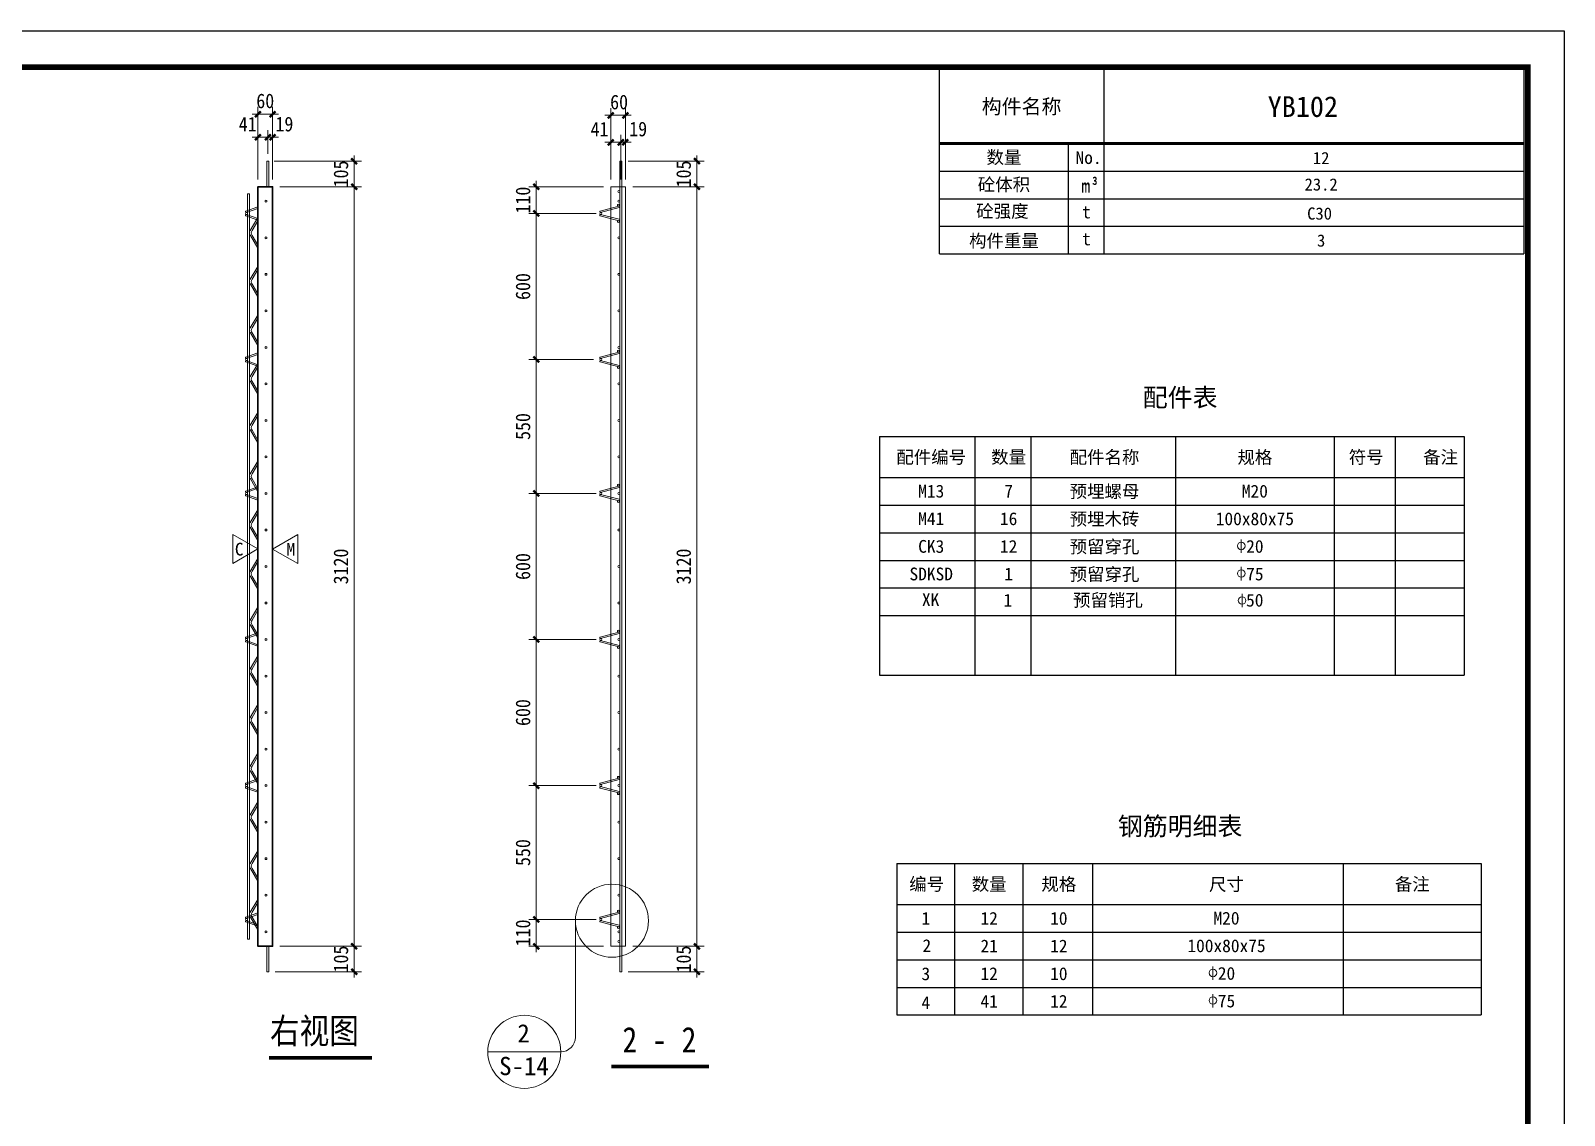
# Model space of a CAD drawing. Header units: millimetres. Extents: x 0 to 31486, y -384 to 8910.
# Drawn here: x 6300 to 12600, y 4455 to 8910 of the extents above; entities that cross this region are included whole.
import ezdxf
from ezdxf.enums import TextEntityAlignment as Align

# ---------------------------------------------------------------- set-up
doc = ezdxf.new("R2010")
doc.units = ezdxf.units.MM
doc.linetypes.add('ACAD_ISO10W100', pattern=[18, 12, -3, 0, -3])
for name, color, linetype in [('DBD6X-1##宽度', 4, 'Continuous'), ('DBD6X-1##高度', 4, 'Continuous'), ('YZ-下划线', 1, 'ACAD_ISO10W100'), ('YZ-标题文字', 2, 'Continuous'), ('YZ-索引图号', 3, 'Continuous'), ('图框2', 1, 'Continuous'), ('图框签字栏-图框文字', 255, 'Continuous'), ('图框线', 7, 'Continuous'), ('桁架', 4, 'Continuous'), ('钢筋', 7, 'Continuous')]:
    doc.layers.add(name, color=color, linetype=linetype)
for name, color, linetype, lineweight in [('YG-标注', 151, 'Continuous', 15), ('YZ-符号', 96, 'Continuous', 9), ('轮廓线', 2, 'Continuous', 13)]:
    doc.layers.add(name, color=color, linetype=linetype, lineweight=lineweight)
doc.styles.add('YZ-样式 1', font='simhei.ttf', dxfattribs={"width": 0.85})
doc.styles.add('YZ-样式 2', font='simhei.ttf', dxfattribs={"width": 0.9})
doc.styles.add('图签-样式 2', font='')
doc.styles.add('图签-黑体', font='simhei.ttf')
doc.styles.get('图签-样式 2').set_extended_font_data('NSimSun')
doc.dimstyles.new('YZ-30', dxfattribs={"dimscale": 30, "dimtxt": 2, "dimasz": 0.8, "dimexe": 1, "dimexo": 1, "dimgap": 0.8, "dimtad": 1, "dimdec": 0, "dimzin": 1, "dimdsep": 46, "dimtxsty": 'YZ-样式 2', "dimblk": 'ARCHTICK', "dimcen": 250, "dimdle": 0.8, "dimclrd": 151, "dimclre": 151, "dimclrt": 7, "dimazin": 0, "dimtfac": 1, "dimtdec": 0, "dimtix": 1, "dimtmove": 2, "dimatfit": 2, "dimldrblk": 'ARCHTICK', "dimfxl": 1, "dimlwd": 9, "dimlwe": 9, "dimarcsym": 0})

# ---------------------------------------------------------------- blocks, each defined once
blk = doc.blocks.new('_ArchTick')
at = {"color": 0, "linetype": 'ByBlock', "const_width": 0.4}
blk.add_lwpolyline([(-0.5, -0.5), (0.5, 0.5)], dxfattribs=at)
blk = doc.blocks.new('*D18')
at = {"layer": 'DBD6X-1##宽度', "color": 151, "lineweight": 9, "ltscale": 30, "transparency": 16777216}
for p, q in [((7323.6, 8269.2), (7658.9, 8269.2)), ((7628.9, 8293.2), (7628.9, 5125.2)), ((7323.6, 5149.2), (7658.9, 5149.2))]:
    blk.add_line(p, q, dxfattribs=at)
at = {"layer": 'Defpoints', "color": 0, "ltscale": 30, "transparency": 16777216}
for p in [(7293.6, 8269.2), (7293.6, 5149.2), (7628.9, 5149.2)]:
    blk.add_point(p, dxfattribs=at)
at = {"layer": 'DBD6X-1##宽度', "color": 151, "lineweight": 9, "ltscale": 30, "transparency": 16777216, "xscale": 24, "yscale": 24, "zscale": 24}
for p, rotation in [((7628.9, 8269.2), 90), ((7628.9, 5149.2), 270)]:
    blk.add_blockref('_ArchTick', p, dxfattribs=dict(at, rotation=rotation))
at = {"layer": 'DBD6X-1##宽度', "color": 7, "lineweight": 9, "ltscale": 30, "transparency": 16777216, "insert": (7574.6, 6709.2), "char_height": 60, "attachment_point": 5, "rotation": 90, "style": 'YZ-样式 2'}
blk.add_mtext('3120', dxfattribs=at)
blk = doc.blocks.new('*D19')
at = {"layer": 'Defpoints', "color": 0, "ltscale": 30, "transparency": 16777216}
for p in [(7293.6, 5149.2), (7274.6, 5044.6), (7628.9, 5044.6)]:
    blk.add_point(p, dxfattribs=at)
at = {"layer": 'YG-标注', "color": 151, "lineweight": 9, "ltscale": 30, "transparency": 16777216}
for p, q in [((7628.9, 5149.2), (7628.9, 5173.2)), ((7323.6, 5149.2), (7658.9, 5149.2)), ((7628.9, 5149.2), (7628.9, 5044.6)), ((7304.6, 5044.6), (7658.9, 5044.6)), ((7628.9, 5044.6), (7628.9, 5020.6))]:
    blk.add_line(p, q, dxfattribs=at)
at = {"layer": 'YG-标注', "color": 151, "lineweight": 9, "ltscale": 30, "transparency": 16777216, "xscale": 24, "yscale": 24, "zscale": 24}
for p, rotation in [((7628.9, 5149.2), 270), ((7628.9, 5044.6), 90)]:
    blk.add_blockref('_ArchTick', p, dxfattribs=dict(at, rotation=rotation))
at = {"layer": 'YG-标注', "color": 7, "lineweight": 9, "ltscale": 30, "transparency": 16777216, "insert": (7574.6, 5096.9), "char_height": 60, "attachment_point": 5, "rotation": 90, "style": 'YZ-样式 2'}
blk.add_mtext('105', dxfattribs=at)
blk = doc.blocks.new('*D20')
at = {"layer": 'Defpoints', "color": 0, "ltscale": 30, "transparency": 16777216}
for p in [(7233.6, 8566.9), (7233.6, 8269.2), (7293.6, 8269.2)]:
    blk.add_point(p, dxfattribs=at)
at = {"layer": 'YG-标注', "color": 151, "lineweight": 9, "ltscale": 30, "transparency": 16777216}
for p, q in [((7233.6, 8299.2), (7233.6, 8596.9)), ((7293.6, 8299.2), (7293.6, 8596.9)), ((7233.6, 8566.9), (7209.6, 8566.9)), ((7293.6, 8566.9), (7233.6, 8566.9)), ((7293.6, 8566.9), (7317.6, 8566.9))]:
    blk.add_line(p, q, dxfattribs=at)
at = {"layer": 'YG-标注', "color": 151, "lineweight": 9, "ltscale": 30, "transparency": 16777216, "xscale": 24, "yscale": 24, "zscale": 24}
blk.add_blockref('_ArchTick', (7233.6, 8566.9), dxfattribs=at)
at = {"layer": 'YG-标注', "color": 151, "lineweight": 9, "ltscale": 30, "transparency": 16777216, "xscale": 24, "yscale": 24, "zscale": 24, "rotation": 180}
blk.add_blockref('_ArchTick', (7293.6, 8566.9), dxfattribs=at)
at = {"layer": 'YG-标注', "color": 7, "lineweight": 9, "ltscale": 30, "transparency": 16777216, "insert": (7263.6, 8621.2), "char_height": 60, "attachment_point": 5, "style": 'YZ-样式 2'}
blk.add_mtext('60', dxfattribs=at)
blk = doc.blocks.new('*D23')
at = {"layer": 'DBD6X-1##高度', "color": 151, "lineweight": 9, "ltscale": 30, "transparency": 16777216}
for p, q in [((8682.9, 8299.2), (8682.9, 8592.3)), ((8742.9, 8299.2), (8742.9, 8592.3)), ((8766.9, 8562.3), (8658.9, 8562.3))]:
    blk.add_line(p, q, dxfattribs=at)
at = {"layer": 'Defpoints', "color": 0, "ltscale": 30, "transparency": 16777216}
for p in [(8682.9, 8562.3), (8682.9, 8269.2), (8742.9, 8269.2)]:
    blk.add_point(p, dxfattribs=at)
at = {"layer": 'DBD6X-1##高度', "color": 151, "lineweight": 9, "ltscale": 30, "transparency": 16777216, "xscale": 24, "yscale": 24, "zscale": 24, "rotation": 180}
blk.add_blockref('_ArchTick', (8682.9, 8562.3), dxfattribs=at)
at = {"layer": 'DBD6X-1##高度', "color": 151, "lineweight": 9, "ltscale": 30, "transparency": 16777216, "xscale": 24, "yscale": 24, "zscale": 24}
blk.add_blockref('_ArchTick', (8742.9, 8562.3), dxfattribs=at)
at = {"layer": 'DBD6X-1##高度', "color": 7, "lineweight": 9, "ltscale": 30, "transparency": 16777216, "insert": (8717.1, 8616.6), "char_height": 60, "attachment_point": 5, "style": 'YZ-样式 2'}
blk.add_mtext('60', dxfattribs=at)
blk = doc.blocks.new('*D48')
at = {"layer": 'Defpoints', "color": 0, "ltscale": 30, "transparency": 16777216}
for p in [(8742.9, 8269.2), (8742.9, 5149.2), (9036.8, 5149.2)]:
    blk.add_point(p, dxfattribs=at)
at = {"layer": 'YG-标注', "color": 151, "lineweight": 9, "ltscale": 30, "transparency": 16777216}
for p, q in [((8772.9, 8269.2), (9066.8, 8269.2)), ((9036.8, 8293.2), (9036.8, 5125.2)), ((8772.9, 5149.2), (9066.8, 5149.2))]:
    blk.add_line(p, q, dxfattribs=at)
at = {"layer": 'YG-标注', "color": 151, "lineweight": 9, "ltscale": 30, "transparency": 16777216, "xscale": 24, "yscale": 24, "zscale": 24}
for p, rotation in [((9036.8, 8269.2), 90), ((9036.8, 5149.2), 270)]:
    blk.add_blockref('_ArchTick', p, dxfattribs=dict(at, rotation=rotation))
at = {"layer": 'YG-标注', "color": 7, "lineweight": 9, "ltscale": 30, "transparency": 16777216, "insert": (8982.4, 6709.2), "char_height": 60, "attachment_point": 5, "rotation": 90, "style": 'YZ-样式 2'}
blk.add_mtext('3120', dxfattribs=at)
blk = doc.blocks.new('*D49')
at = {"layer": 'Defpoints', "color": 0, "ltscale": 30, "transparency": 16777216}
for p in [(8742.9, 5149.2), (8723.9, 5044.6), (9036.8, 5044.6)]:
    blk.add_point(p, dxfattribs=at)
at = {"layer": 'YG-标注', "color": 151, "lineweight": 9, "ltscale": 30, "transparency": 16777216}
for p, q in [((9036.8, 5149.2), (9036.8, 5173.2)), ((8772.9, 5149.2), (9066.8, 5149.2)), ((9036.8, 5149.2), (9036.8, 5044.6)), ((8753.9, 5044.6), (9066.8, 5044.6)), ((9036.8, 5044.6), (9036.8, 5020.6))]:
    blk.add_line(p, q, dxfattribs=at)
at = {"layer": 'YG-标注', "color": 151, "lineweight": 9, "ltscale": 30, "transparency": 16777216, "xscale": 24, "yscale": 24, "zscale": 24}
for p, rotation in [((9036.8, 5149.2), 270), ((9036.8, 5044.6), 90)]:
    blk.add_blockref('_ArchTick', p, dxfattribs=dict(at, rotation=rotation))
at = {"layer": 'YG-标注', "color": 7, "lineweight": 9, "ltscale": 30, "transparency": 16777216, "insert": (8982.4, 5096.9), "char_height": 60, "attachment_point": 5, "rotation": 90, "style": 'YZ-样式 2'}
blk.add_mtext('105', dxfattribs=at)
blk = doc.blocks.new('*D74')
at = {"layer": 'Defpoints', "color": 0, "ltscale": 30, "transparency": 16777216}
for p in [(8376.8, 5259.2), (8652.9, 5259.2), (8682.9, 5149.2)]:
    blk.add_point(p, dxfattribs=at)
at = {"layer": '钢筋', "color": 151, "lineweight": 9, "ltscale": 30, "transparency": 16777216}
for p, q in [((8622.9, 5259.2), (8346.8, 5259.2)), ((8376.8, 5259.2), (8376.8, 5283.2)), ((8376.8, 5149.2), (8376.8, 5259.2)), ((8652.9, 5149.2), (8346.8, 5149.2)), ((8376.8, 5149.2), (8376.8, 5125.2))]:
    blk.add_line(p, q, dxfattribs=at)
at = {"layer": '钢筋', "color": 151, "lineweight": 9, "ltscale": 30, "transparency": 16777216, "xscale": 24, "yscale": 24, "zscale": 24}
for p, rotation in [((8376.8, 5259.2), 270), ((8376.8, 5149.2), 90)]:
    blk.add_blockref('_ArchTick', p, dxfattribs=dict(at, rotation=rotation))
at = {"layer": '钢筋', "color": 7, "ltscale": 30, "transparency": 16777216, "insert": (8322.5, 5204.2), "char_height": 60, "attachment_point": 5, "rotation": 90, "style": 'YZ-样式 2'}
blk.add_mtext('110', dxfattribs=at)
blk = doc.blocks.new('*D75')
at = {"layer": 'Defpoints', "color": 0, "ltscale": 30, "transparency": 16777216}
for p in [(8652.9, 7009.2), (8376.8, 6409.2), (8652.9, 6409.2)]:
    blk.add_point(p, dxfattribs=at)
at = {"layer": '钢筋', "color": 151, "lineweight": 9, "ltscale": 30, "transparency": 16777216}
for p, q in [((8622.9, 7009.2), (8346.8, 7009.2)), ((8376.8, 7033.2), (8376.8, 6385.2)), ((8622.9, 6409.2), (8346.8, 6409.2))]:
    blk.add_line(p, q, dxfattribs=at)
at = {"layer": '钢筋', "color": 151, "lineweight": 9, "ltscale": 30, "transparency": 16777216, "xscale": 24, "yscale": 24, "zscale": 24}
for p, rotation in [((8376.8, 7009.2), 90), ((8376.8, 6409.2), 270)]:
    blk.add_blockref('_ArchTick', p, dxfattribs=dict(at, rotation=rotation))
at = {"layer": '钢筋', "color": 7, "ltscale": 30, "transparency": 16777216, "insert": (8322.5, 6709.2), "char_height": 60, "attachment_point": 5, "rotation": 90, "style": 'YZ-样式 2'}
blk.add_mtext('600', dxfattribs=at)
blk = doc.blocks.new('*D76')
at = {"layer": 'Defpoints', "color": 0, "ltscale": 30, "transparency": 16777216}
for p in [(8652.9, 6409.2), (8376.8, 5809.2), (8652.9, 5809.2)]:
    blk.add_point(p, dxfattribs=at)
at = {"layer": '钢筋', "color": 151, "lineweight": 9, "ltscale": 30, "transparency": 16777216}
for p, q in [((8376.8, 6433.2), (8376.8, 5785.2)), ((8622.9, 6409.2), (8346.8, 6409.2)), ((8622.9, 5809.2), (8346.8, 5809.2))]:
    blk.add_line(p, q, dxfattribs=at)
at = {"layer": '钢筋', "color": 151, "lineweight": 9, "ltscale": 30, "transparency": 16777216, "xscale": 24, "yscale": 24, "zscale": 24}
for p, rotation in [((8376.8, 6409.2), 90), ((8376.8, 5809.2), 270)]:
    blk.add_blockref('_ArchTick', p, dxfattribs=dict(at, rotation=rotation))
at = {"layer": '钢筋', "color": 7, "ltscale": 30, "transparency": 16777216, "insert": (8322.5, 6109.2), "char_height": 60, "attachment_point": 5, "rotation": 90, "style": 'YZ-样式 2'}
blk.add_mtext('600', dxfattribs=at)
blk = doc.blocks.new('*D77')
at = {"layer": 'Defpoints', "color": 0, "ltscale": 30, "transparency": 16777216}
for p in [(8652.9, 5809.2), (8376.8, 5259.2), (8652.9, 5259.2)]:
    blk.add_point(p, dxfattribs=at)
at = {"layer": '钢筋', "color": 151, "lineweight": 9, "ltscale": 30, "transparency": 16777216}
for p, q in [((8622.9, 5809.2), (8346.8, 5809.2)), ((8376.8, 5833.2), (8376.8, 5235.2)), ((8622.9, 5259.2), (8346.8, 5259.2))]:
    blk.add_line(p, q, dxfattribs=at)
at = {"layer": '钢筋', "color": 151, "lineweight": 9, "ltscale": 30, "transparency": 16777216, "xscale": 24, "yscale": 24, "zscale": 24}
for p, rotation in [((8376.8, 5809.2), 90), ((8376.8, 5259.2), 270)]:
    blk.add_blockref('_ArchTick', p, dxfattribs=dict(at, rotation=rotation))
at = {"layer": '钢筋', "color": 7, "ltscale": 30, "transparency": 16777216, "insert": (8322.5, 5534.2), "char_height": 60, "attachment_point": 5, "rotation": 90, "style": 'YZ-样式 2'}
blk.add_mtext('550', dxfattribs=at)
blk = doc.blocks.new('A$C36382715')
at = {"layer": '桁架', "color": 4, "lineweight": 9}
for p, q in [((11.6, 2910.1), (43, 2962.8)), ((19, 2910.2), (43, 2950.4)), ((11.8, 2889.4), (43, 2837.3)), ((19.1, 2889.4), (43, 2849.5)), ((11.6, 2710.1), (43, 2762.8)), ((19, 2710.2), (43, 2750.4)), ((11.8, 2689.4), (43, 2637.3)), ((19.1, 2689.4), (43, 2649.5)), ((11.6, 2510.1), (43, 2562.8)), ((19, 2510.2), (43, 2550.4)), ((11.8, 2489.4), (43, 2437.3)), ((19.1, 2489.4), (43, 2449.5)), ((11.6, 2310.1), (43, 2362.8)), ((19, 2310.2), (43, 2350.4)), ((11.8, 2289.4), (43, 2237.3)), ((19.1, 2289.4), (43, 2249.5)), ((11.6, 2110.1), (43, 2162.8)), ((19, 2110.2), (43, 2150.4)), ((11.8, 2089.4), (43, 2037.3)), ((19.1, 2089.4), (43, 2049.5)), ((11.6, 1910.1), (43, 1962.8)), ((19, 1910.2), (43, 1950.4)), ((11.8, 1889.4), (43, 1837.3)), ((19.1, 1889.4), (43, 1849.5)), ((11.6, 1710.1), (43, 1762.8)), ((19, 1710.2), (43, 1750.4)), ((11.8, 1689.4), (43, 1637.3)), ((19.1, 1689.4), (43, 1649.5)), ((11.6, 1510.1), (43, 1562.8)), ((19, 1510.2), (43, 1550.4)), ((11.8, 1489.4), (43, 1437.3)), ((19.1, 1489.4), (43, 1449.5)), ((11.6, 1310.1), (43, 1362.8)), ((19, 1310.2), (43, 1350.4)), ((11.8, 1289.4), (43, 1237.3)), ((19.1, 1289.4), (43, 1249.5)), ((11.6, 1110.1), (43, 1162.8)), ((19, 1110.2), (43, 1150.4)), ((11.8, 1089.4), (43, 1037.3)), ((19.1, 1089.4), (43, 1049.5)), ((11.6, 910.1), (43, 962.8)), ((19, 910.2), (43, 950.4)), ((11.8, 889.4), (43, 837.3)), ((19.1, 889.4), (43, 849.5)), ((11.6, 710.1), (43, 762.8)), ((19, 710.2), (43, 750.4)), ((19.1, 689.4), (43, 649.5)), ((11.6, 510.1), (43, 562.8)), ((19, 510.2), (43, 550.4)), ((11.8, 489.4), (43, 437.3)), ((19.1, 489.4), (43, 449.5)), ((11.6, 310.1), (43, 362.8)), ((19, 310.2), (43, 350.4)), ((11.8, 289.4), (43, 237.3)), ((19.1, 289.4), (43, 249.5)), ((11.6, 110.1), (43, 162.8)), ((19, 110.2), (43, 150.4)), ((11.8, 89.4), (43, 37.3)), ((19.1, 89.4), (43, 49.5))]:
    blk.add_line(p, q, dxfattribs=at)
at = {"layer": '桁架', "color": 4, "lineweight": 5}
blk.add_line((11.8, 689.4), (43, 637.3), dxfattribs=at)
at = {"layer": '桁架', "color": 4, "lineweight": 9}
for centre, radius, start, end in [((24.2, 2899.9), 16.2, 141.05333, 219.87299), ((31.9, 2899.9), 16.5, 141.3315, 219.15534), ((24.2, 2699.9), 16.2, 141.05333, 219.87299), ((31.9, 2699.9), 16.5, 141.3315, 219.15534), ((24.2, 2499.9), 16.2, 141.05333, 219.87299), ((31.9, 2499.9), 16.5, 141.3315, 219.15534), ((24.2, 2299.9), 16.2, 141.05333, 219.87299), ((31.9, 2299.9), 16.5, 141.3315, 219.15534), ((24.2, 2099.9), 16.2, 141.05333, 219.87299), ((31.9, 2099.9), 16.5, 141.3315, 219.15534), ((24.2, 1899.9), 16.2, 141.05333, 219.87299), ((31.9, 1899.9), 16.5, 141.3315, 219.15534), ((24.2, 1699.9), 16.2, 141.05333, 219.87299), ((31.9, 1699.9), 16.5, 141.3315, 219.15534), ((24.2, 1499.9), 16.2, 141.05333, 219.87299), ((31.9, 1499.9), 16.5, 141.3315, 219.15534), ((24.2, 1299.9), 16.2, 141.05333, 219.87299), ((31.9, 1299.9), 16.5, 141.3315, 219.15534), ((24.2, 1099.9), 16.2, 141.05333, 219.87299), ((31.9, 1099.9), 16.5, 141.3315, 219.15534), ((24.2, 899.9), 16.2, 141.05333, 219.87299), ((31.9, 899.9), 16.5, 141.3315, 219.15534), ((24.2, 699.9), 16.2, 141.05333, 219.87299), ((31.9, 699.9), 16.5, 141.3315, 219.15534), ((24.2, 499.9), 16.2, 141.05333, 219.87299), ((31.9, 499.9), 16.5, 141.3315, 219.15534), ((24.2, 299.9), 16.2, 141.05333, 219.87299), ((31.9, 299.9), 16.5, 141.3315, 219.15534), ((24.2, 99.9), 16.2, 141.05333, 219.87299), ((31.9, 99.9), 16.5, 141.3315, 219.15534)]:
    blk.add_arc(centre, radius, start, end, dxfattribs=at)
at = {"layer": '钢筋', "color": 4, "lineweight": 5}
for p, q in [((0, 0), (0, 3060)), ((8, 3060), (0, 3060)), ((8, 0), (8, 3060)), ((0, 0), (8, 0))]:
    blk.add_line(p, q, dxfattribs=at)
blk = doc.blocks.new('A$C6EDF263D')
at = {"layer": '桁架', "color": 4, "linetype": 'Continuous', "lineweight": 9}
for p, q in [((82.8, 74.6), (6.3, 53.8)), ((84.4, 68.8), (7.7, 48)), ((82.8, 14.4), (6.3, 34.2)), ((84.4, 20.2), (7.7, 40))]:
    blk.add_line(p, q, dxfattribs=at)
for centre in [(80.4, 78), (8.4, 44), (80.4, 11)]:
    blk.add_circle(centre, 4, dxfattribs=at)
for centre, start, end in [((83.5, 71.7), 283.99475, 103.99475), ((7, 50.9), 103.99475, 283.99475), ((7, 37.1), 76.00525, 256.00525), ((83.5, 17.3), 256.00525, 76.00525)]:
    blk.add_arc(centre, 3, start, end, dxfattribs=at)
blk = doc.blocks.new('A$C71EC6BAC')
at = {"layer": '桁架', "color": 4, "linetype": 'Continuous', "lineweight": 9}
for p, q in [((55.4, 54.9), (6.3, 37.3)), ((55.4, 0), (6.3, 17.7)), ((55.4, 48.6), (7.7, 31.5)), ((55.4, 6.3), (7.7, 23.5))]:
    blk.add_line(p, q, dxfattribs=at)
blk.add_circle((8.4, 27.5), 4, dxfattribs=at)
for centre, start, end in [((7, 34.4), 103.99475, 283.99475), ((7, 20.6), 76.00525, 256.00525)]:
    blk.add_arc(centre, 3, start, end, dxfattribs=at)
blk = doc.blocks.new('构件信息')
at = {"layer": '图框线'}
for p, q in [((2183.9, 3126.9), (2183.9, 3886.1)), ((2183.9, 3886.1), (4584.7, 3886.1)), ((2859.4, 3886.1), (2859.4, 3126.9)), ((4584.7, 3886.1), (4584.7, 3126.9)), ((2714.6, 3126.9), (2714.6, 3580.3)), ((2183.9, 3466.9), (4584.7, 3466.9)), ((2183.9, 3353.6), (4584.7, 3353.6)), ((2183.9, 3240.3), (4584.7, 3240.3)), ((2183.9, 3126.9), (4584.7, 3126.9)), ((2183.9, 3126.9), (4584.7, 3126.9))]:
    blk.add_line(p, q, dxfattribs=at)
at = {"layer": '图框线', "const_width": 12.1}
blk.add_lwpolyline([(2183.9, 3580.3), (4584.7, 3580.3)], dxfattribs=at)
at = {"style": '图签-黑体'}
blk.add_attdef('构件名称', (3532.4, 3689.4), '', height=85, dxfattribs=at)
for tag, p in [('数量', (3752.1, 3495.5)), ('砼体积', (3752.1, 3387.1)), ('混凝土强度', (3745.7, 3267.6)), ('构件重量', (3752.1, 3156.8))]:
    blk.add_attdef(tag, text='', height=50, dxfattribs=at).set_placement(p, align=Align.CENTER)
at = {"layer": '图框签字栏-图框文字', "style": '图签-黑体'}
for s, height, p in [('构件名称', 60, (2521.6, 3732.2)), ('数量', 52.5, (2449.2, 3523.6)), ('No.', 52.5, (2796.8, 3522.4)), ('砼体积', 52.5, (2449.2, 3411.9)), ('m', 52.5, (2785.1, 3407)), ('m', 52.5, (2785.1, 3404.8)), ('3', 31.8, (2822.7, 3428.5)), ('3', 31.8, (2822.7, 3426.2)), ('砼强度', 52.5, (2442.8, 3302.5)), ('t', 52.5, (2787.9, 3299.1)), ('构件重量', 52.5, (2449.2, 3180.8)), ('t', 52.5, (2787.9, 3188.4))]:
    blk.add_text(s, height=height, dxfattribs=at).set_placement(p, align=Align.MIDDLE_CENTER)
blk = doc.blocks.new('配件')
at = {"layer": '图框签字栏-图框文字', "color": 2, "lineweight": 15}
for points in [[(11272.6, 6820.5), (11272.6, 6764.7)], [(11272.6, 6707.2), (11272.6, 6651.4)], [(11276.2, 6597.2), (11276.2, 6541.5)]]:
    blk.add_lwpolyline(points, dxfattribs=at)
for centre in [(11273, 6793.7), (11273, 6680.3), (11276.2, 6569.7)]:
    blk.add_circle(centre, 15.4, dxfattribs=at)
at = {"layer": '图框线'}
for p, q in [((9787.4, 7243.7), (12188.2, 7243.7)), ((9787.4, 7243.7), (9787.4, 6263.5)), ((10179, 7243.7), (10179, 6263.5)), ((10408.7, 7243.7), (10408.7, 6263.5)), ((11003, 7243.7), (11003, 6263.5)), ((11654.6, 7243.7), (11654.6, 6263.5)), ((11904.6, 7243.7), (11904.6, 6263.5)), ((12188.2, 7243.7), (12188.2, 6263.5)), ((9787.4, 7074.5), (12188.2, 7074.5)), ((9787.4, 6961.1), (12188.2, 6961.1)), ((9787.4, 6847.8), (12188.2, 6847.8)), ((9787.4, 6734.5), (12188.2, 6734.5)), ((9787.4, 6621.1), (12188.2, 6621.1)), ((9787.4, 6507.8), (12188.2, 6507.8)), ((9787.4, 6263.5), (12188.2, 6263.5)), ((9787.4, 6263.5), (12188.2, 6263.5))]:
    blk.add_line(p, q, dxfattribs=at)
at = {"layer": '图框签字栏-图框文字', "style": '图签-黑体'}
for s, p in [('配件编号', (9999.3, 7158.5)), ('数量', (10317.4, 7158.5)), ('配件名称', (10711.2, 7158.2)), ('规格', (11328.8, 7157.7)), ('符号', (11786, 7158.5)), ('备注', (12091.6, 7158.5))]:
    blk.add_text(s, height=52.5, dxfattribs=at).set_placement(p, align=Align.MIDDLE_CENTER)
at = {"layer": '图框签字栏-图框文字', "color": 2, "style": '图签-样式 2'}
for s, p in [('M13', (9999.3, 7018.8)), ('7', (10317.4, 7018.8)), ('预埋螺母', (10711.2, 7017.8)), ('M20', (11328.8, 7018.5)), ('M41', (9999.3, 6905.5)), ('16', (10317.4, 6905.5)), ('预埋木砖', (10711.2, 6904.3)), ('100x80x75', (11328.8, 6905.2)), ('CK3', (9999.3, 6791.8)), ('12', (10317.4, 6791.8)), ('预留穿孔', (10711.2, 6790.5)), ('SDKSD', (9999.3, 6678.5)), ('1', (10317.4, 6678.5)), ('预留穿孔', (10711.2, 6677.2)), ('XK', (9996.8, 6573.2)), ('1', (10313.9, 6570.7)), ('预留销孔', (10725.3, 6570.8)), ('50', (11328.3, 6570.8))]:
    blk.add_text(s, height=52.5, dxfattribs=at).set_placement(p, align=Align.MIDDLE_CENTER)
for s, p in [('20', (11328.8, 6791.8)), ('75', (11328.8, 6678.5))]:
    blk.add_text(s, height=52.5, rotation=0, dxfattribs=at).set_placement(p, align=Align.MIDDLE_CENTER)
blk = doc.blocks.new('钢筋')
at = {"layer": '图框签字栏-图框文字', "color": 2, "lineweight": 15}
for points in [[(11236.7, 4540.7), (11236.7, 4484.9)], [(11236.7, 4427.3), (11236.7, 4371.6)]]:
    blk.add_lwpolyline(points, dxfattribs=at)
for centre in [(11237.1, 4513.8), (11237.1, 4400.5)]:
    blk.add_circle(centre, 15.4, dxfattribs=at)
at = {"layer": '图框线'}
for p, q in [((9938.8, 4963.9), (12339.6, 4963.9)), ((9938.8, 4963.9), (9938.8, 4341.3)), ((10175.4, 4963.4), (10175.4, 4341.3)), ((10456.2, 4963.9), (10456.2, 4341.3)), ((10742.5, 4963.9), (10742.5, 4341.3)), ((11772.6, 4963.9), (11772.6, 4341.3)), ((12339.6, 4963.9), (12339.6, 4341.8)), ((9938.8, 4794.6), (12339.6, 4794.6)), ((9938.8, 4681.3), (12339.6, 4681.3)), ((9938.8, 4568), (12339.6, 4568)), ((9938.8, 4454.6), (12339.6, 4454.6)), ((9938.8, 4341.3), (12339.6, 4341.3))]:
    blk.add_line(p, q, dxfattribs=at)
at = {"layer": '图框签字栏-图框文字', "style": '图签-黑体'}
for s, p in [('编号', (10061.2, 4878.7)), ('数量', (10317.9, 4878.4)), ('规格', (10604.1, 4878.4)), ('尺寸', (11292.9, 4877.9)), ('备注', (12056.1, 4878.7))]:
    blk.add_text(s, height=52.5, dxfattribs=at).set_placement(p, align=Align.MIDDLE_CENTER)
at = {"layer": '图框签字栏-图框文字', "color": 2, "style": '图签-样式 2'}
for s, p in [('1', (10057.7, 4738)), ('12', (10317.9, 4738)), ('10', (10604.1, 4738)), ('M20', (11292.9, 4738.7)), ('2', (10061.8, 4625.8)), ('21', (10317.9, 4624.5)), ('12', (10604.1, 4624.5)), ('100x80x75', (11292.9, 4625.4)), ('3', (10057.7, 4510.5)), ('12', (10317.9, 4510.7)), ('10', (10604.1, 4510.7)), ('4', (10057.7, 4391.9)), ('41', (10317.9, 4397.4)), ('12', (10604.1, 4397.4))]:
    blk.add_text(s, height=52.5, dxfattribs=at).set_placement(p, align=Align.MIDDLE_CENTER)
for s, p in [('20', (11292.9, 4512)), ('75', (11292.9, 4398.7))]:
    blk.add_text(s, height=52.5, rotation=0, dxfattribs=at).set_placement(p, align=Align.MIDDLE_CENTER)
blk = doc.blocks.new('*D17')
at = {"layer": 'Defpoints', "color": 0, "ltscale": 30, "transparency": 16777216}
for p in [(7270.2, 8373.9), (7293.6, 8269.2), (7628.9, 8269.2)]:
    blk.add_point(p, dxfattribs=at)
at = {"layer": 'YG-标注', "color": 151, "lineweight": 9, "ltscale": 30, "transparency": 16777216}
for p, q in [((7628.9, 8373.9), (7628.9, 8397.9)), ((7300.2, 8373.9), (7658.9, 8373.9)), ((7628.9, 8373.9), (7628.9, 8269.2)), ((7323.6, 8269.2), (7658.9, 8269.2)), ((7628.9, 8269.2), (7628.9, 8245.2))]:
    blk.add_line(p, q, dxfattribs=at)
at = {"layer": 'YG-标注', "color": 151, "lineweight": 9, "ltscale": 30, "transparency": 16777216, "xscale": 24, "yscale": 24, "zscale": 24}
for p, rotation in [((7628.9, 8373.9), 270), ((7628.9, 8269.2), 90)]:
    blk.add_blockref('_ArchTick', p, dxfattribs=dict(at, rotation=rotation))
at = {"layer": 'YG-标注', "color": 7, "lineweight": 9, "ltscale": 30, "transparency": 16777216, "insert": (7574.6, 8321.5), "char_height": 60, "attachment_point": 5, "rotation": 90, "style": 'YZ-样式 2'}
blk.add_mtext('105', dxfattribs=at)
blk = doc.blocks.new('*D21')
at = {"layer": 'Defpoints', "color": 0, "ltscale": 30, "transparency": 16777216}
for p in [(7274.6, 8472), (7274.6, 8373.9), (7293.6, 8269.2)]:
    blk.add_point(p, dxfattribs=at)
at = {"layer": 'YG-标注', "color": 151, "lineweight": 9, "ltscale": 30, "transparency": 16777216}
for p, q in [((7274.6, 8472), (7250.6, 8472)), ((7274.6, 8403.9), (7274.6, 8502)), ((7293.6, 8472), (7274.6, 8472)), ((7293.6, 8299.2), (7293.6, 8502)), ((7293.6, 8472), (7317.6, 8472))]:
    blk.add_line(p, q, dxfattribs=at)
at = {"layer": 'YG-标注', "color": 151, "lineweight": 9, "ltscale": 30, "transparency": 16777216, "xscale": 24, "yscale": 24, "zscale": 24}
blk.add_blockref('_ArchTick', (7274.6, 8472), dxfattribs=at)
at = {"layer": 'YG-标注', "color": 151, "lineweight": 9, "ltscale": 30, "transparency": 16777216, "xscale": 24, "yscale": 24, "zscale": 24, "rotation": 180}
blk.add_blockref('_ArchTick', (7293.6, 8472), dxfattribs=at)
at = {"layer": 'YG-标注', "color": 7, "lineweight": 9, "ltscale": 30, "transparency": 16777216, "insert": (7342.3, 8526), "char_height": 60, "attachment_point": 5, "style": 'YZ-样式 2'}
blk.add_mtext('19', dxfattribs=at)
blk = doc.blocks.new('*D22')
at = {"layer": 'Defpoints', "color": 0, "ltscale": 30, "transparency": 16777216}
for p in [(7233.6, 8472), (7274.6, 8373.9), (7233.6, 8269.2)]:
    blk.add_point(p, dxfattribs=at)
at = {"layer": 'YG-标注', "color": 151, "lineweight": 9, "ltscale": 30, "transparency": 16777216}
for p, q in [((7233.6, 8472), (7209.6, 8472)), ((7233.6, 8299.2), (7233.6, 8502)), ((7274.6, 8472), (7233.6, 8472)), ((7274.6, 8403.9), (7274.6, 8502)), ((7274.6, 8472), (7298.6, 8472))]:
    blk.add_line(p, q, dxfattribs=at)
at = {"layer": 'YG-标注', "color": 151, "lineweight": 9, "ltscale": 30, "transparency": 16777216, "xscale": 24, "yscale": 24, "zscale": 24}
blk.add_blockref('_ArchTick', (7233.6, 8472), dxfattribs=at)
at = {"layer": 'YG-标注', "color": 151, "lineweight": 9, "ltscale": 30, "transparency": 16777216, "xscale": 24, "yscale": 24, "zscale": 24, "rotation": 180}
blk.add_blockref('_ArchTick', (7274.6, 8472), dxfattribs=at)
at = {"layer": 'YG-标注', "color": 7, "lineweight": 9, "ltscale": 30, "transparency": 16777216, "insert": (7191.5, 8526), "char_height": 60, "attachment_point": 5, "style": 'YZ-样式 2'}
blk.add_mtext('41', dxfattribs=at)
blk = doc.blocks.new('*D24')
at = {"layer": 'Defpoints', "color": 0, "ltscale": 30, "transparency": 16777216}
for p in [(8724.1, 8451.6), (8724.1, 8269.2), (8742.9, 8269.2)]:
    blk.add_point(p, dxfattribs=at)
at = {"layer": 'YG-标注', "color": 151, "lineweight": 9, "ltscale": 30, "transparency": 16777216}
for p, q in [((8724.1, 8451.6), (8700.1, 8451.6)), ((8724.1, 8299.2), (8724.1, 8481.6)), ((8742.9, 8451.6), (8724.1, 8451.6)), ((8742.9, 8299.2), (8742.9, 8481.6)), ((8742.9, 8451.6), (8766.9, 8451.6))]:
    blk.add_line(p, q, dxfattribs=at)
at = {"layer": 'YG-标注', "color": 151, "lineweight": 9, "ltscale": 30, "transparency": 16777216, "xscale": 24, "yscale": 24, "zscale": 24}
blk.add_blockref('_ArchTick', (8724.1, 8451.6), dxfattribs=at)
at = {"layer": 'YG-标注', "color": 151, "lineweight": 9, "ltscale": 30, "transparency": 16777216, "xscale": 24, "yscale": 24, "zscale": 24, "rotation": 180}
blk.add_blockref('_ArchTick', (8742.9, 8451.6), dxfattribs=at)
at = {"layer": 'YG-标注', "color": 7, "lineweight": 9, "ltscale": 30, "transparency": 16777216, "insert": (8795.6, 8505.6), "char_height": 60, "attachment_point": 5, "style": 'YZ-样式 2'}
blk.add_mtext('19', dxfattribs=at)
blk = doc.blocks.new('*D25')
at = {"layer": 'Defpoints', "color": 0, "ltscale": 30, "transparency": 16777216}
for p in [(8682.9, 8451.6), (8682.9, 8269.2), (8724.1, 8269.2)]:
    blk.add_point(p, dxfattribs=at)
at = {"layer": 'YG-标注', "color": 151, "lineweight": 9, "ltscale": 30, "transparency": 16777216}
for p, q in [((8682.9, 8451.6), (8658.9, 8451.6)), ((8682.9, 8299.2), (8682.9, 8481.6)), ((8724.1, 8451.6), (8682.9, 8451.6)), ((8724.1, 8299.2), (8724.1, 8481.6)), ((8724.1, 8451.6), (8748.1, 8451.6))]:
    blk.add_line(p, q, dxfattribs=at)
at = {"layer": 'YG-标注', "color": 151, "lineweight": 9, "ltscale": 30, "transparency": 16777216, "xscale": 24, "yscale": 24, "zscale": 24}
blk.add_blockref('_ArchTick', (8682.9, 8451.6), dxfattribs=at)
at = {"layer": 'YG-标注', "color": 151, "lineweight": 9, "ltscale": 30, "transparency": 16777216, "xscale": 24, "yscale": 24, "zscale": 24, "rotation": 180}
blk.add_blockref('_ArchTick', (8724.1, 8451.6), dxfattribs=at)
at = {"layer": 'YG-标注', "color": 7, "lineweight": 9, "ltscale": 30, "transparency": 16777216, "insert": (8636.9, 8505.6), "char_height": 60, "attachment_point": 5, "style": 'YZ-样式 2'}
blk.add_mtext('41', dxfattribs=at)
blk = doc.blocks.new('*D47')
at = {"layer": 'Defpoints', "color": 0, "ltscale": 30, "transparency": 16777216}
for p in [(8723.9, 8373.9), (8742.9, 8269.2), (9036.8, 8269.2)]:
    blk.add_point(p, dxfattribs=at)
at = {"layer": 'YG-标注', "color": 151, "lineweight": 9, "ltscale": 30, "transparency": 16777216}
for p, q in [((9036.8, 8373.9), (9036.8, 8397.9)), ((8753.9, 8373.9), (9066.8, 8373.9)), ((9036.8, 8373.9), (9036.8, 8269.2)), ((8772.9, 8269.2), (9066.8, 8269.2)), ((9036.8, 8269.2), (9036.8, 8245.2))]:
    blk.add_line(p, q, dxfattribs=at)
at = {"layer": 'YG-标注', "color": 151, "lineweight": 9, "ltscale": 30, "transparency": 16777216, "xscale": 24, "yscale": 24, "zscale": 24}
for p, rotation in [((9036.8, 8373.9), 270), ((9036.8, 8269.2), 90)]:
    blk.add_blockref('_ArchTick', p, dxfattribs=dict(at, rotation=rotation))
at = {"layer": 'YG-标注', "color": 7, "lineweight": 9, "ltscale": 30, "transparency": 16777216, "insert": (8982.4, 8321.5), "char_height": 60, "attachment_point": 5, "rotation": 90, "style": 'YZ-样式 2'}
blk.add_mtext('105', dxfattribs=at)
blk = doc.blocks.new('*D73')
at = {"layer": 'Defpoints', "color": 0, "ltscale": 30, "transparency": 16777216}
for p in [(8652.9, 8159.2), (8376.8, 7559.2), (8641.9, 7559.2)]:
    blk.add_point(p, dxfattribs=at)
at = {"layer": 'YG-标注', "color": 151, "lineweight": 9, "ltscale": 30, "transparency": 16777216}
for p, q in [((8622.9, 8159.2), (8346.8, 8159.2)), ((8376.8, 8183.2), (8376.8, 7535.2)), ((8611.9, 7559.2), (8346.8, 7559.2))]:
    blk.add_line(p, q, dxfattribs=at)
at = {"layer": 'YG-标注', "color": 151, "lineweight": 9, "ltscale": 30, "transparency": 16777216, "xscale": 24, "yscale": 24, "zscale": 24}
for p, rotation in [((8376.8, 8159.2), 90), ((8376.8, 7559.2), 270)]:
    blk.add_blockref('_ArchTick', p, dxfattribs=dict(at, rotation=rotation))
at = {"layer": 'YG-标注', "color": 7, "lineweight": 9, "ltscale": 30, "transparency": 16777216, "insert": (8322.5, 7859.2), "char_height": 60, "attachment_point": 5, "rotation": 90, "style": 'YZ-样式 2'}
blk.add_mtext('600', dxfattribs=at)
blk = doc.blocks.new('*D78')
at = {"layer": 'Defpoints', "color": 0, "ltscale": 30, "transparency": 16777216}
for p in [(8376.8, 8269.2), (8682.9, 8269.2), (8652.9, 8159.2)]:
    blk.add_point(p, dxfattribs=at)
at = {"layer": '钢筋', "color": 151, "lineweight": 9, "ltscale": 30, "transparency": 16777216}
for p, q in [((8652.9, 8269.2), (8346.8, 8269.2)), ((8376.8, 8269.2), (8376.8, 8293.2)), ((8376.8, 8159.2), (8376.8, 8269.2)), ((8622.9, 8159.2), (8346.8, 8159.2)), ((8376.8, 8159.2), (8376.8, 8135.2))]:
    blk.add_line(p, q, dxfattribs=at)
at = {"layer": '钢筋', "color": 151, "lineweight": 9, "ltscale": 30, "transparency": 16777216, "xscale": 24, "yscale": 24, "zscale": 24}
for p, rotation in [((8376.8, 8269.2), 270), ((8376.8, 8159.2), 90)]:
    blk.add_blockref('_ArchTick', p, dxfattribs=dict(at, rotation=rotation))
at = {"layer": '钢筋', "color": 7, "ltscale": 30, "transparency": 16777216, "insert": (8322.5, 8214.2), "char_height": 60, "attachment_point": 5, "rotation": 90, "style": 'YZ-样式 2'}
blk.add_mtext('110', dxfattribs=at)
blk = doc.blocks.new('*D79')
at = {"layer": 'Defpoints', "color": 0, "ltscale": 30, "transparency": 16777216}
for p in [(8376.8, 7559.2), (8641.9, 7559.2), (8652.9, 7009.2)]:
    blk.add_point(p, dxfattribs=at)
at = {"layer": 'YG-标注', "color": 151, "lineweight": 9, "ltscale": 30, "transparency": 16777216}
for p, q in [((8376.8, 6985.2), (8376.8, 7583.2)), ((8611.9, 7559.2), (8346.8, 7559.2)), ((8622.9, 7009.2), (8346.8, 7009.2))]:
    blk.add_line(p, q, dxfattribs=at)
at = {"layer": 'YG-标注', "color": 151, "lineweight": 9, "ltscale": 30, "transparency": 16777216, "xscale": 24, "yscale": 24, "zscale": 24}
for p, rotation in [((8376.8, 7559.2), 90), ((8376.8, 7009.2), 270)]:
    blk.add_blockref('_ArchTick', p, dxfattribs=dict(at, rotation=rotation))
at = {"layer": 'YG-标注', "color": 7, "ltscale": 30, "transparency": 16777216, "insert": (8322.5, 7284.2), "char_height": 60, "attachment_point": 5, "rotation": 90, "style": 'YZ-样式 2'}
blk.add_mtext('550', dxfattribs=at)
blk = doc.blocks.new('sdb')
at = {"layer": '钢筋', "color": 5, "lineweight": 13}
for points in [[(7270.6, 8269.2), (7270.6, 8373.9), (7278.6, 8373.9), (7278.6, 8269.2)], [(8719.9, 8269.2), (8719.9, 8373.9), (8727.9, 8373.9), (8727.9, 8269.2)]]:
    blk.add_lwpolyline(points, dxfattribs=at)
at = {"layer": '钢筋', "color": 1, "lineweight": 13}
for centre in [(8715.9, 8249.2), (7266.6, 8209.2), (8715.9, 8209.2), (7266.6, 8059.2), (8715.9, 8059.2), (7266.6, 7909.2), (8715.9, 7909.2), (7266.6, 7759.2), (8715.9, 7759.2), (7266.6, 7609.2), (8715.9, 7609.2), (7266.6, 7459.2), (8715.9, 7459.2), (7266.6, 7309.2), (8715.9, 7309.2), (7266.6, 7159.2), (8715.9, 7159.2), (7266.6, 7009.2), (8715.9, 7009.2), (7266.6, 6859.2), (8715.9, 6859.2)]:
    blk.add_circle(centre, 4, dxfattribs=at)
at = {"layer": '桁架', "color": 3}
for name, p in [('A$C6EDF263D', (8633.6, 8115.2)), ('A$C71EC6BAC', (7178.2, 8131.7)), ('A$C71EC6BAC', (7178.2, 7531.7)), ('A$C6EDF263D', (8633.6, 7515.2)), ('A$C71EC6BAC', (7178.2, 6981.7)), ('A$C6EDF263D', (8633.6, 6965.2))]:
    blk.add_blockref(name, p, dxfattribs=at)
at = {"layer": 'YG-标注', "color": 0, "lineweight": 9, "ltscale": 30}
for base, p1, p2, picture, middle in [((7233.6, 8472), (7274.6, 8373.9), (7233.6, 8269.2), '*D22', (7191.5, 8526)), ((7274.6, 8472), (7293.6, 8269.2), (7274.6, 8373.9), '*D21', (7342.3, 8526)), ((8682.9, 8451.6), (8724.1, 8269.2), (8682.9, 8269.2), '*D25', (8636.9, 8505.6)), ((8724.1, 8451.6), (8742.9, 8269.2), (8724.1, 8269.2), '*D24', (8795.6, 8505.6))]:
    dim = blk.add_linear_dim(base=base, p1=p1, p2=p2, dimstyle='YZ-30', dxfattribs=at)
    dim.commit()
    dim.dimension.update_dxf_attribs({"geometry": picture, "text_midpoint": middle, "dimtype": 128})
for base, p1, p2, picture, middle in [((7628.9, 8269.2), (7270.2, 8373.9), (7293.6, 8269.2), '*D17', (7574.6, 8321.5)), ((9036.8, 8269.2), (8723.9, 8373.9), (8742.9, 8269.2), '*D47', (8982.4, 8321.5)), ((8376.8, 7559.2), (8652.9, 8159.2), (8641.9, 7559.2), '*D73', (8322.5, 7859.2))]:
    dim = blk.add_linear_dim(base=base, p1=p1, p2=p2, angle=90, dimstyle='YZ-30', dxfattribs=at)
    dim.commit()
    dim.dimension.update_dxf_attribs({"geometry": picture, "text_midpoint": middle})
at = {"layer": 'YG-标注', "color": 0, "ltscale": 30}
dim = blk.add_linear_dim(base=(8376.8, 7559.2), p1=(8652.9, 7009.2), p2=(8641.9, 7559.2), angle=90, dimstyle='YZ-30', dxfattribs=at)
dim.commit()
dim.dimension.update_dxf_attribs({"geometry": '*D79', "text_midpoint": (8322.5, 7284.2)})
at = {"layer": '钢筋', "color": 0, "ltscale": 30}
dim = blk.add_linear_dim(base=(8376.8, 8269.2), p1=(8652.9, 8159.2), p2=(8682.9, 8269.2), angle=90, dimstyle='YZ-30', dxfattribs=at)
dim.commit()
dim.dimension.update_dxf_attribs({"geometry": '*D78', "text_midpoint": (8322.5, 8214.2)})

msp = doc.modelspace()

# ---------------------------------------------------------------- linework, layer by layer
at = {"layer": 'YZ-下划线', "color": 1, "linetype": 'ByBlock', "const_width": 15}
for points in [[(7279, 4691.2), (7702.6, 4691.2)], [(8684.8, 4655), (9086.7, 4655)]]:
    msp.add_lwpolyline(points, dxfattribs=at)
at = {"layer": 'YZ-符号', "color": 1, "lineweight": 13, "ltscale": 100}
msp.add_line((8537.8, 5254.3), (8537.8, 4775.8), dxfattribs=at)
at = {"layer": 'YZ-符号', "color": 1, "ltscale": 100}
msp.add_line((8477.8, 4715.8), (8177.8, 4715.8), dxfattribs=at)
at = {"layer": 'YZ-符号', "color": 1, "lineweight": 15}
for points in [[(7233.6, 6781.4), (7130.2, 6721.7), (7130.2, 6841.1)], [(7293.6, 6780.9), (7397, 6721.2), (7397, 6840.6)]]:
    msp.add_lwpolyline(points, close=True, dxfattribs=at)
at = {"layer": 'YZ-符号', "color": 1, "ltscale": 100}
for centre in [(8687.8, 5254.3), (8327.8, 4715.8)]:
    msp.add_circle(centre, 150, dxfattribs=at)
at = {"layer": 'YZ-符号', "color": 1, "lineweight": 13, "ltscale": 100}
msp.add_arc((8477.8, 4775.8), 60, 270, 0, dxfattribs=at)
at = {"layer": '图框2', "color": 1}
msp.add_lwpolyline([(0, 0), (0, 8910), (12600, 8910), (12600, 0)], close=True, dxfattribs=at)
at = {"layer": '图框线', "const_width": 24}
msp.add_lwpolyline([(300, 8760), (12450, 8760), (12450, 150), (300, 150)], close=True, dxfattribs=at)
at = {"layer": '轮廓线', "color": 2, "lineweight": 30}
msp.add_lwpolyline([(7293.6, 5149.2), (7293.6, 5149.2), (7293.6, 8269.2), (7233.6, 8269.2), (7233.6, 7399.2), (7233.6, 5149.2), (7233.6, 5149.2), (7293.6, 5149.2), (7293.6, 5149.2)], dxfattribs=at)
at = {"layer": '轮廓线', "color": 2, "lineweight": 9}
msp.add_lwpolyline([(8742.9, 5149.2), (8742.9, 5149.2), (8742.9, 8269.2), (8682.9, 8269.2), (8682.9, 7399.2), (8682.9, 5149.2), (8682.9, 5149.2), (8742.9, 5149.2), (8742.9, 5149.2)], dxfattribs=at)
at = {"layer": '钢筋', "color": 5, "lineweight": 13}
for points in [[(8719.9, 8269.2), (8719.9, 5044.6), (8727.9, 5044.6), (8727.9, 8269.2)], [(7270.6, 5149.2), (7270.6, 5044.6), (7278.6, 5044.6), (7278.6, 5149.2)]]:
    msp.add_lwpolyline(points, dxfattribs=at)
at = {"layer": '钢筋', "color": 1, "lineweight": 13}
for centre in [(7266.6, 6709.2), (8715.9, 6709.2), (7266.6, 6559.2), (8715.9, 6559.2), (7266.6, 6409.2), (8715.9, 6409.2), (7266.6, 6259.2), (8715.9, 6259.2), (7266.6, 6109.2), (8715.9, 6109.2), (7266.6, 5959.2), (8715.9, 5959.2), (7266.6, 5809.2), (8715.9, 5809.2), (7266.6, 5659.2), (8715.9, 5659.2), (7266.6, 5509.2), (8715.9, 5509.2), (7266.6, 5359.2), (8715.9, 5359.2), (7266.6, 5209.2), (8715.9, 5209.2), (8715.9, 5169.2)]:
    msp.add_circle(centre, 4, dxfattribs=at)

# ---------------------------------------------------------------- block references
ref = msp.add_blockref('构件信息', (7848.9, 4866.3))
ref.add_attrib('构件名称', 'YB102', (11381.3, 8555.7), dxfattribs={"height": 85, "style": '图签-黑体'})
ref.add_attrib('数量', '12', dxfattribs={"height": 50, "style": '图签-黑体'}).set_placement((11601, 8361.8), align=Align.CENTER)
ref.add_attrib('砼体积', '23.2', dxfattribs={"height": 50, "style": '图签-黑体'}).set_placement((11601, 8253.4), align=Align.CENTER)
ref.add_attrib('构件重量', '3', dxfattribs={"height": 50, "style": '图签-黑体'}).set_placement((11601, 8023.1), align=Align.CENTER)
ref.add_attrib('砼强度', 'C30', dxfattribs={"height": 50, "style": '图签-黑体'}).set_placement((11594.6, 8133.9), align=Align.CENTER)
for name, p in [('sdb', (0, 0)), ('配件', (0, 0)), ('钢筋', (-80.6, 526))]:
    msp.add_blockref(name, p)
at = {"layer": 'YG-标注', "color": 0, "ltscale": 30}
msp.add_blockref('A$C36382715', (7190.6, 5179.2), dxfattribs=at)
at = {"layer": '桁架', "color": 3}
for name, p in [('A$C71EC6BAC', (7178.2, 6381.7)), ('A$C6EDF263D', (8633.6, 6365.2)), ('A$C71EC6BAC', (7178.2, 5781.7)), ('A$C6EDF263D', (8633.6, 5765.2)), ('A$C6EDF263D', (8633.6, 5215.2)), ('A$C71EC6BAC', (7178.2, 5231.7))]:
    msp.add_blockref(name, p, dxfattribs=at)

# ---------------------------------------------------------------- texts
at = {"layer": 'YZ-标题文字', "style": 'YZ-样式 1', "width": 0.85}
for s, p in [('右视图', (7283.1, 4717.8)), ('2 - 2', (8730.9, 4681.6))]:
    msp.add_text(s, height=105, dxfattribs=at).set_placement(p, align=Align.BOTTOM_LEFT)
at = {"layer": 'YZ-符号', "color": 1, "lineweight": 15, "style": '图签-黑体'}
for s, p in [('C', (7138.8, 6754.3)), ('M', (7350.7, 6753.8))]:
    msp.add_text(s, height=52.5, dxfattribs=at).set_placement(p)
at = {"layer": 'YZ-索引图号', "color": 3, "ltscale": 100}
for s, style, p in [('2', 'YZ-样式 1', (8324.7, 4754.3)), ('S-14', 'YZ-样式 2', (8326.4, 4619.9))]:
    msp.add_text(s, height=75, dxfattribs=dict(at, style=style)).set_placement(p, align=Align.CENTER)
at = {"layer": '图框签字栏-图框文字', "style": '图签-黑体'}
for s, p in [('配件表', (11021.8, 7403.5)), ('钢筋明细表', (11021.8, 5642.5))]:
    msp.add_text(s, height=75, dxfattribs=at).set_placement(p, align=Align.MIDDLE_CENTER)

# ---------------------------------------------------------------- dimensions: what is measured, and where the dimension line sits
at = {"layer": 'DBD6X-1##宽度', "color": 0, "lineweight": 9, "ltscale": 30}
dim = msp.add_linear_dim(base=(7628.9, 5149.2), p1=(7293.6, 8269.2), p2=(7293.6, 5149.2), angle=90, dimstyle='YZ-30', dxfattribs=at)
dim.commit()
dim.dimension.update_dxf_attribs({"geometry": '*D18', "text_midpoint": (7574.6, 6709.2)})
at = {"layer": 'DBD6X-1##高度', "color": 0, "lineweight": 9, "ltscale": 30}
dim = msp.add_linear_dim(base=(8682.9, 8562.3), p1=(8742.9, 8269.2), p2=(8682.9, 8269.2), dimstyle='YZ-30', dxfattribs=at)
dim.commit()
dim.dimension.update_dxf_attribs({"geometry": '*D23', "text_midpoint": (8717.1, 8616.6), "dimtype": 160})
at = {"layer": 'YG-标注', "color": 0, "lineweight": 9, "ltscale": 30}
dim = msp.add_linear_dim(base=(7233.6, 8566.9), p1=(7293.6, 8269.2), p2=(7233.6, 8269.2), dimstyle='YZ-30', dxfattribs=at)
dim.commit()
dim.dimension.update_dxf_attribs({"geometry": '*D20', "text_midpoint": (7263.6, 8621.2)})
for base, p1, p2, picture, middle in [((9036.8, 5149.2), (8742.9, 8269.2), (8742.9, 5149.2), '*D48', (8982.4, 6709.2)), ((7628.9, 5044.6), (7293.6, 5149.2), (7274.6, 5044.6), '*D19', (7574.6, 5096.9)), ((9036.8, 5044.6), (8742.9, 5149.2), (8723.9, 5044.6), '*D49', (8982.4, 5096.9))]:
    dim = msp.add_linear_dim(base=base, p1=p1, p2=p2, angle=90, dimstyle='YZ-30', dxfattribs=at)
    dim.commit()
    dim.dimension.update_dxf_attribs({"geometry": picture, "text_midpoint": middle})
at = {"layer": '钢筋', "color": 0, "ltscale": 30}
for base, p1, p2, picture, middle in [((8376.8, 6409.2), (8652.9, 7009.2), (8652.9, 6409.2), '*D75', (8322.5, 6709.2)), ((8376.8, 5809.2), (8652.9, 6409.2), (8652.9, 5809.2), '*D76', (8322.5, 6109.2)), ((8376.8, 5259.2), (8652.9, 5809.2), (8652.9, 5259.2), '*D77', (8322.5, 5534.2)), ((8376.8, 5259.2), (8682.9, 5149.2), (8652.9, 5259.2), '*D74', (8322.5, 5204.2))]:
    dim = msp.add_linear_dim(base=base, p1=p1, p2=p2, angle=90, dimstyle='YZ-30', dxfattribs=at)
    dim.commit()
    dim.dimension.update_dxf_attribs({"geometry": picture, "text_midpoint": middle})

doc.saveas('drawing.dxf')
